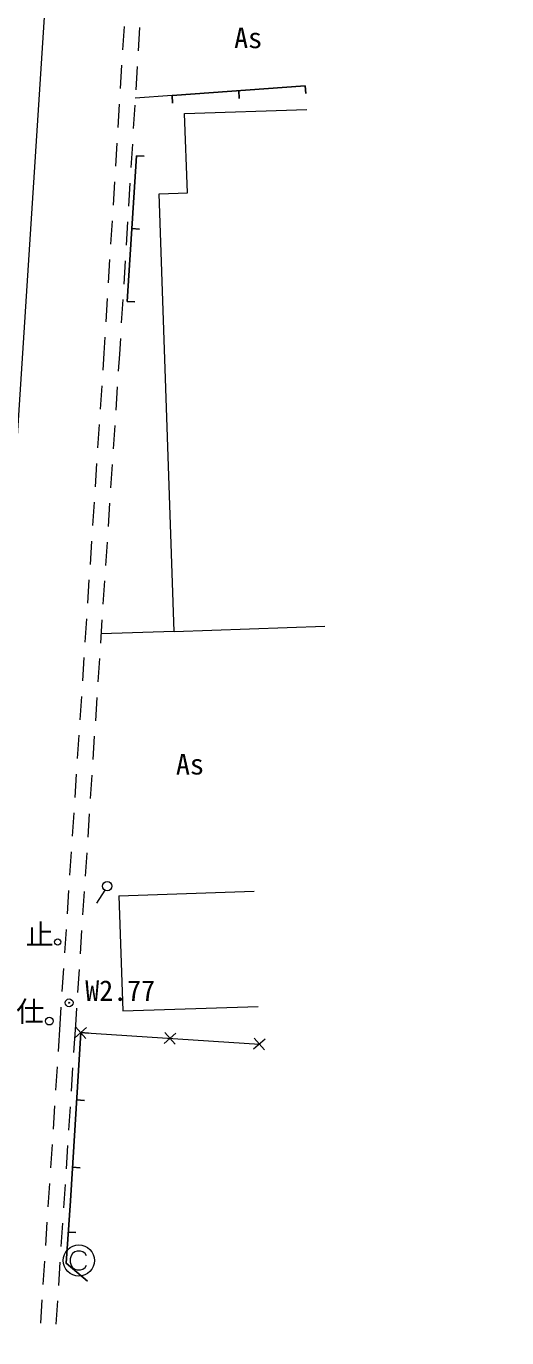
# Model space of a CAD drawing. Units: millimetres on the paper. Extents: x -630 to 607, y -589 to 603.
# Drawn here: x 288.3 to 319.2, y -105.4 to -21.2 of the extents above; entities that cross this region are included whole.
import ezdxf
from ezdxf.enums import TextEntityAlignment as Align

# ---------------------------------------------------------------- set-up
doc = ezdxf.new("R2010")
doc.units = ezdxf.units.MM
doc.layers.add('0-0', color=7, linetype='Continuous')
for name, color, linetype, lineweight in [('0-8_S-BGD', 7, 'Continuous', 13), ('0-9_S-BGD-HTXT', 7, 'Continuous', 13), ('0-A_S-BGD-TXT', 7, 'Continuous', 13)]:
    doc.layers.add(name, color=color, linetype=linetype, lineweight=lineweight)
doc.styles.add('ＭＳ ゴシック', font='')
doc.styles.get('ＭＳ ゴシック').set_extended_font_data('MS Gothic')

# ---------------------------------------------------------------- blocks, each defined once
blk = doc.blocks.new('~351')
at = {"layer": '0-8_S-BGD'}
for p, q in [((49657344, -157109966.3), (49657412, -157110461.7)), ((49657625.7, -157110180), (49657130.3, -157110248)), ((49657378, -157110214), (49661956.3, -157113686.3)), ((49659914.8, -157111916.1), (49659419.5, -157111984.2)), ((49659633.1, -157111702.5), (49659701.2, -157112197.8)), ((49662204, -157113652.2), (49661708.6, -157113720.3)), ((49661922.3, -157113438.6), (49661990.3, -157113933.9))]:
    blk.add_line(p, q, dxfattribs=at)
blk = doc.blocks.new('平面図')
at = {"layer": '0-8_S-BGD'}
for p, q in [((49676416, -157086722), (49675381.2, -157086140.1)), ((49666982, -157101120), (49664978.3, -157099892.4)), ((49666982, -157101120), (49671105, -157103646)), ((49660820, -157107224), (49664525.9, -157109497.3)), ((49658884, -157110380), (49662589.9, -157112653.3))]:
    blk.add_line(p, q, dxfattribs=at)
at = {"layer": '0-0'}
blk.add_blockref('~351', (0, 0), dxfattribs=at)
at = {"layer": '0-8_S-BGD', "style": 'ＭＳ ゴシック'}
for s, p in [('As', (49678806.7, -157086719.1)), ('As', (49664387.4, -157105150.4)), ('止', (49657343.7, -157107052.2)), ('仕', (49655729, -157108945.5))]:
    blk.add_text(s, height=659.8, rotation=326.543, dxfattribs=at).set_placement(p, align=Align.BOTTOM_LEFT)
blk = doc.blocks.new('~197')
at = {"layer": '0-8_S-BGD'}
blk.add_lwpolyline([(49676597, -157079422), (49653967, -157109282), (49628202, -157143083), (49613669, -157162155)], dxfattribs=at)
blk = doc.blocks.new('~174')
at = {"layer": '0-8_S-BGD'}
for p, q in [((49676349.9, -157084024), (49675898.7, -157084623)), ((49675597.8, -157085022.4), (49675146.5, -157085621.4)), ((49674845.7, -157086020.8), (49674394.4, -157086619.8)), ((49674093.6, -157087019.2), (49673642.3, -157087618.2)), ((49673341.5, -157088017.6), (49672890.2, -157088616.6)), ((49672589.3, -157089016), (49672138.1, -157089615)), ((49671837.2, -157090014.4), (49671385.9, -157090613.4)), ((49671085.1, -157091012.8), (49670633.8, -157091611.8)), ((49669390.9, -157093255.1), (49668937.4, -157093852.5)), ((49668635, -157094250.7), (49668181.5, -157094848)), ((49667879.1, -157095246.3), (49667425.6, -157095843.6)), ((49667123.3, -157096241.8), (49666669.7, -157096839.2)), ((49666367.4, -157097237.4), (49665913.8, -157097834.7)), ((49665611.5, -157098232.9), (49665157.9, -157098830.3)), ((49664855.6, -157099228.5), (49664402.1, -157099825.8)), ((49664099.7, -157100224.1), (49663646.2, -157100821.4)), ((49663343.8, -157101219.6), (49662890.3, -157101816.9)), ((49662587.9, -157102215.2), (49662134.4, -157102812.5)), ((49661832.1, -157103210.7), (49661378.5, -157103808.1)), ((49661076.2, -157104206.3), (49660622.6, -157104803.6)), ((49660320.3, -157105201.8), (49659866.7, -157105799.2)), ((49659564.4, -157106197.4), (49659110.9, -157106794.7)), ((49658808.5, -157107193), (49658355, -157107790.3)), ((49658052.6, -157108188.5), (49657599.1, -157108785.9)), ((49656134.6, -157110715.8), (49655681.4, -157111313.4)), ((49655379.3, -157111711.8), (49654926.1, -157112309.4)), ((49654623.9, -157112707.8), (49654170.7, -157113305.3)), ((49653868.6, -157113703.7), (49653415.4, -157114301.3)), ((49653113.2, -157114699.7), (49652660, -157115297.3)), ((49652357.9, -157115695.6), (49651904.6, -157116293.2)), ((49651602.5, -157116691.6), (49651149.3, -157117289.2))]:
    blk.add_line(p, q, dxfattribs=at)
for points in [[(49670333, -157092011.2), (49670025, -157092420), (49669693.3, -157092856.9)], [(49657296.7, -157109184.1), (49656965, -157109621), (49656436.8, -157110317.5)]]:
    blk.add_lwpolyline(points, dxfattribs=at)
blk = doc.blocks.new('~173')
at = {"layer": '0-8_S-BGD'}
for p, q in [((49676745.2, -157084329.7), (49676293.8, -157084928.7)), ((49675993, -157085328), (49675541.7, -157085927)), ((49675240.8, -157086326.4), (49674789.5, -157086925.4)), ((49674488.6, -157087324.8), (49674037.3, -157087923.8)), ((49673736.4, -157088323.1), (49673285.1, -157088922.1)), ((49672984.3, -157089321.5), (49672532.9, -157089920.5)), ((49672232.1, -157090319.8), (49671780.8, -157090918.9)), ((49671479.9, -157091318.2), (49671028.6, -157091917.2)), ((49669788.7, -157093556.5), (49669335.2, -157094153.8)), ((49669032.8, -157094552.1), (49668579.3, -157095149.4)), ((49668277, -157095547.6), (49667823.5, -157096145)), ((49667521.1, -157096543.2), (49667067.6, -157097140.6)), ((49666765.3, -157097538.8), (49666311.7, -157098136.1)), ((49666009.4, -157098534.4), (49665555.9, -157099131.7)), ((49665253.5, -157099530), (49664800, -157100127.3)), ((49664497.7, -157100525.5), (49664044.2, -157101122.9)), ((49663741.8, -157101521.1), (49663288.3, -157102118.5)), ((49662986, -157102516.7), (49662532.5, -157103114)), ((49662230.1, -157103512.3), (49661776.6, -157104109.6)), ((49661474.3, -157104507.9), (49661020.7, -157105105.2)), ((49660718.4, -157105503.4), (49660264.9, -157106100.8)), ((49659962.5, -157106499), (49659509, -157107096.4)), ((49659206.7, -157107494.6), (49658753.2, -157108091.9)), ((49658450.8, -157108490.2), (49657997.3, -157109087.5)), ((49656532.6, -157111017.8), (49656079.4, -157111615.4)), ((49655777.3, -157112013.8), (49655324.1, -157112611.4)), ((49655021.9, -157113009.8), (49654568.7, -157113607.3)), ((49654266.6, -157114005.7), (49653813.4, -157114603.3)), ((49653511.2, -157115001.7), (49653058, -157115599.3)), ((49652755.9, -157115997.6), (49652302.6, -157116595.2)), ((49652000.5, -157116993.6), (49651547.3, -157117591.2))]:
    blk.add_line(p, q, dxfattribs=at)
for points in [[(49670727.7, -157092316.6), (49670423, -157092721), (49670091, -157093158.2)], [(49657695, -157109485.8), (49657363, -157109923), (49656834.8, -157110619.5)]]:
    blk.add_lwpolyline(points, dxfattribs=at)
blk = doc.blocks.new('~107')
at = {"layer": '0-8_S-BGD'}
blk.add_lwpolyline([(49666982, -157101120), (49674328.6, -157089128.7), (49675100.5, -157089601.6), (49676431, -157087430), (49679782.1, -157089483.1)], dxfattribs=at)
blk = doc.blocks.new('~103')
at = {"layer": '0-8_S-BGD'}
blk.add_line((49660820, -157107224), (49658884, -157110380), dxfattribs=at)
blk = doc.blocks.new('~30')
at = {"layer": '0-8_S-BGD', "lineweight": 25}
for p, q in [((49676416, -157086722), (49676293.5, -157086939.9)), ((49676416, -157086722), (49680153, -157088823.5)), ((49678284.5, -157087772.8), (49678161.9, -157087990.7)), ((49680153, -157088823.5), (49680030.4, -157089041.4)), ((49680153, -157088823.5), (49680030.4, -157089041.4))]:
    blk.add_line(p, q, dxfattribs=at)
blk = doc.blocks.new('~29')
at = {"layer": '0-8_S-BGD', "lineweight": 25}
for p, q in [((49671564, -157091447), (49674393, -157087705)), ((49674393, -157087705), (49674592.4, -157087855.8)), ((49674393, -157087705), (49674592.4, -157087855.8)), ((49672978.5, -157089576), (49673177.9, -157089726.8)), ((49671564, -157091447), (49671763.4, -157091597.8))]:
    blk.add_line(p, q, dxfattribs=at)
blk = doc.blocks.new('~24')
at = {"layer": '0-8_S-BGD', "lineweight": 25}
for p, q in [((49657378, -157110214), (49657577.7, -157110364.5)), ((49656074, -157111944.4), (49656273.7, -157112094.9)), ((49654770, -157113674.8), (49654969.7, -157113825.3)), ((49653507.5, -157115338.5), (49653706.1, -157115490.3))]:
    blk.add_line(p, q, dxfattribs=at)
blk.add_lwpolyline([(49653159, -157116993), (49652897, -157116137), (49654118, -157114540), (49657378, -157110214)], dxfattribs=at)
blk = doc.blocks.new('333')
at = {"layer": '0-8_S-BGD'}
blk.add_line((49660542, -157106822.2), (49660085.5, -157107026.1), dxfattribs=at)
blk.add_lwpolyline([(49653581.3, -157116299.7), (49653580.9, -157116209.5), (49653545.9, -157116126.5), (49653497.1, -157116064.3), (49653413.7, -157116009.1), (49653337.3, -157115988.7), (49653247.2, -157115989), (49653164.1, -157116024), (49653088.1, -157116093.7), (49653033, -157116177.1), (49652998.7, -157116274.3), (49652999.1, -157116364.5), (49653034.1, -157116447.5), (49653082.9, -157116509.7), (49653166.3, -157116564.9), (49653242.7, -157116585.3), (49653332.8, -157116585), (49653415.9, -157116550)], dxfattribs=at)
for centre, radius in [((49660679, -157106761), 150), ((49658364.5, -157107377.9), 99.9), ((49656739.5, -157109352), 125), ((49653290, -157116287), 500)]:
    blk.add_circle(centre, radius, dxfattribs=at)
at = {"layer": '0-A_S-BGD-TXT'}
for radius in [125, 15]:
    blk.add_circle((49657593, -157109211), radius, dxfattribs=at)
at = {"layer": '0-0'}
for name in ['~197', '~174', '~173', '~30', '~107', '~29', '~103', '~24']:
    blk.add_blockref(name, (0, 0), dxfattribs=at)
blk = doc.blocks.new('標高')
at = {"layer": '0-9_S-BGD-HTXT', "style": 'ＭＳ ゴシック'}
blk.add_text('W2.77', height=659.8, rotation=326.543, dxfattribs=at).set_placement((49657949.2, -157109609.2), align=Align.BOTTOM_LEFT)

msp = doc.modelspace()

# ---------------------------------------------------------------- block references
at = {"layer": '0-0', "xscale": 0.002, "yscale": 0.002, "rotation": 33.45667}
for name in ['平面図', '標高', '333']:
    msp.add_blockref(name, (-255798.432, 207316.394), dxfattribs=at)

doc.saveas('drawing.dxf')
